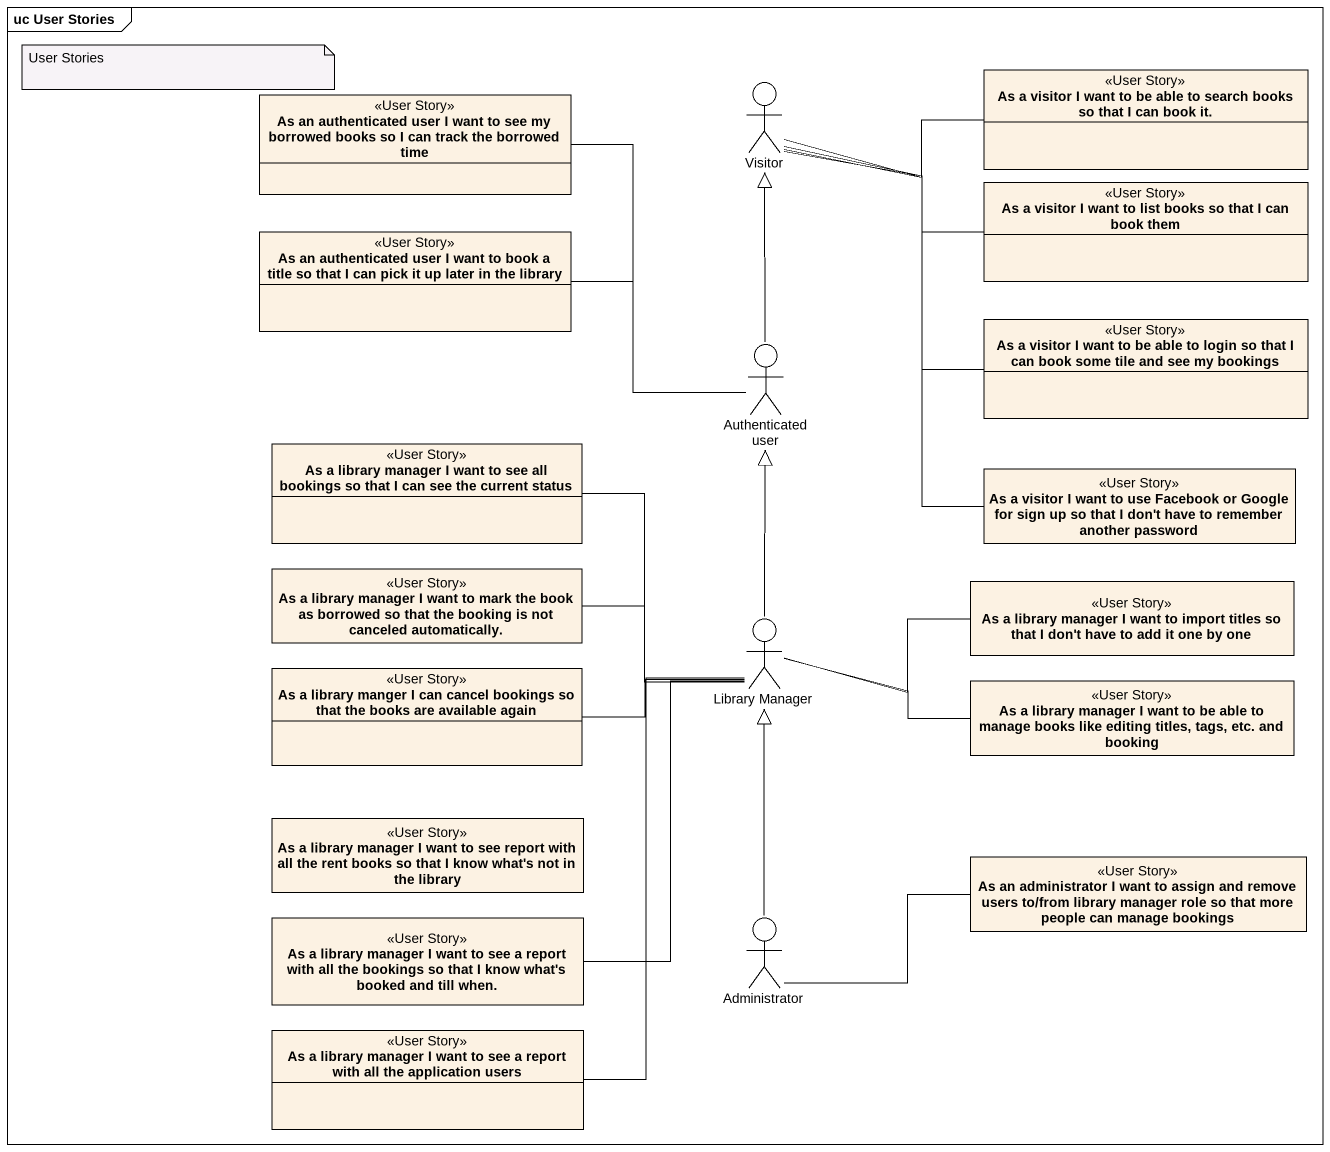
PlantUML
@startuml
mainframe uc User Stories
allowmixing
hide circle
hide empty members
class "As an authenticated user I want to see my borrowed books so I can track the borrowed time" as As_an_authenticated_user_I <<User Story>>
actor Visitor
class "As a visitor I want to be able to search books so that I can book it." as As_a_visitor_I_want_to_be <<User Story>>
class "As a visitor I want to list books so that I can book them" as As_a_visitor_I_want_to_list <<User Story>>
class "As an authenticated user I want to book a title so that I can pick it up later in the library" as As_an_authenticated_user_I_2 <<User Story>>
class "As a visitor I want to be able to login so that I can book some tile and see my bookings" as As_a_visitor_I_want_to_be_2 <<User Story>>
actor "Authenticated user" as Authenticated_user
class "As a library manager I want to see all bookings so that I can see the current status" as As_a_library_manager_I_want <<User Story>>
class "As a visitor I want to use Facebook or Google for sign up so that I don't have to remember another password" as As_a_visitor_I_want_to_use <<User Story>>
class "As a library manager I want to mark the book as borrowed so that the booking is not canceled automatically." as As_a_library_manager_I_want_2 <<User Story>>
class "As a library manager I want to import titles so that I don't have to add it one by one" as As_a_library_manager_I_want_3 <<User Story>>
actor "Library Manager" as Library_Manager
class "As a library manger I can cancel bookings so that the books are available again" as As_a_library_manger_I_can <<User Story>>
class "As a library manager I want to be able to manage books like editing titles, tags, etc. and booking" as As_a_library_manager_I_want_4 <<User Story>>
class "As a library manager I want to see report with all the rent books so that I know what's not in the library" as As_a_library_manager_I_want_5 <<User Story>>
class "As an administrator I want to assign and remove users to/from library manager role so that more people can manage bookings" as As_an_administrator_I_want <<User Story>>
class "As a library manager I want to see a report with all the bookings so that I know what's booked and till when." as As_a_library_manager_I_want_6 <<User Story>>
actor Administrator
class "As a library manager I want to see a report with all the application users" as As_a_library_manager_I_want_7 <<User Story>>
Visitor -right- As_a_visitor_I_want_to_be
Visitor -right- As_a_visitor_I_want_to_list
Visitor -right- As_a_visitor_I_want_to_be_2
Visitor -- As_a_visitor_I_want_to_use
Authenticated_user -up- As_an_authenticated_user_I
Authenticated_user -up-|> Visitor
Authenticated_user -left- As_an_authenticated_user_I_2
Library_Manager -up-|> Authenticated_user
Library_Manager -left- As_a_library_manager_I_want
Library_Manager -left- As_a_library_manager_I_want_2
Library_Manager -right- As_a_library_manager_I_want_3
Library_Manager -left- As_a_library_manger_I_can
Library_Manager -right- As_a_library_manager_I_want_4
Library_Manager -- As_a_library_manager_I_want_7
As_a_library_manager_I_want_6 -up- Library_Manager
Administrator -up-|> Library_Manager
Administrator -right- As_an_administrator_I_want
note as N1
  User Stories
end note
@enduml
